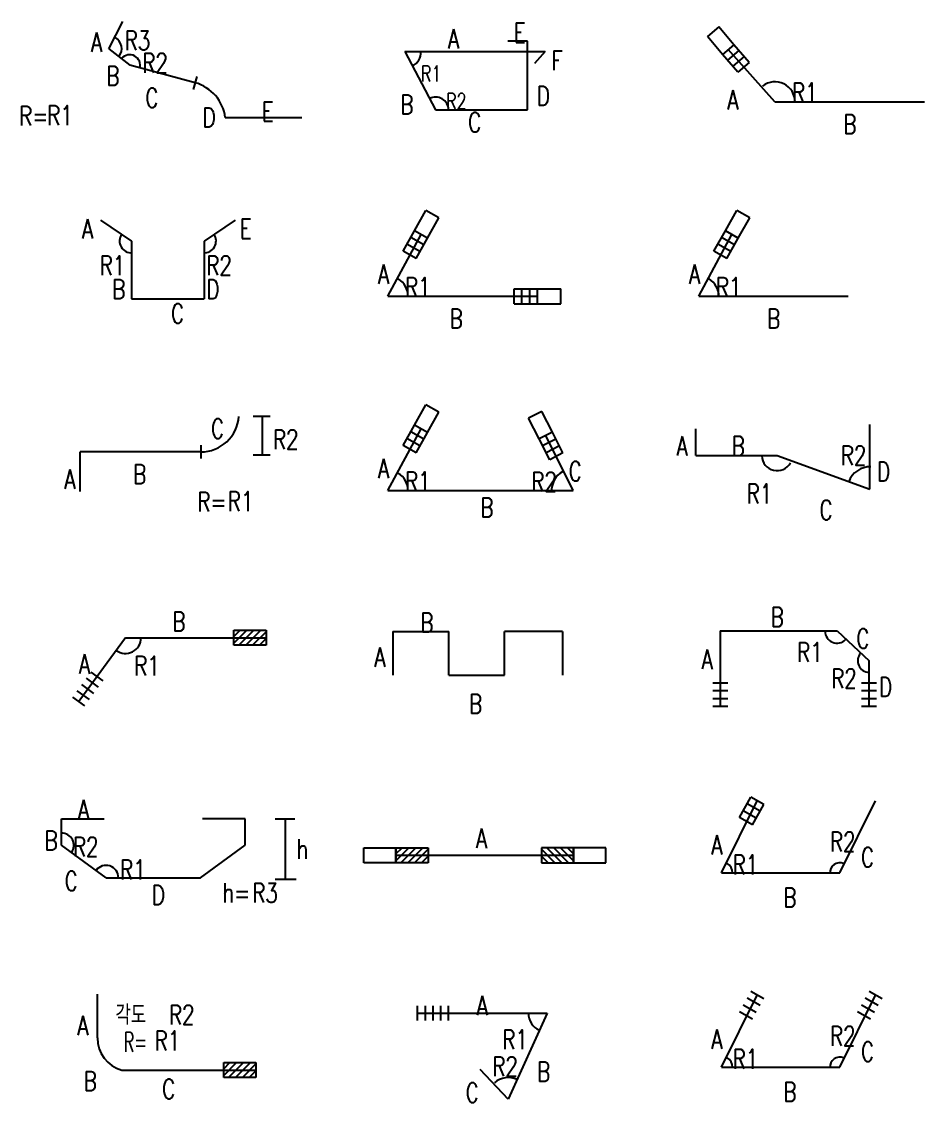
# Model space of a CAD drawing. Header units: millimetres. Extents: x -0.4 to 11.6, y -0.2 to 49.8.
# Drawn here: x 6.01 to 8.333, y -0.154 to 2.627 of the extents above; entities that cross this region are included whole.
import ezdxf
from ezdxf.enums import TextEntityAlignment as Align

# ---------------------------------------------------------------- set-up
doc = ezdxf.new("R2010")
doc.units = ezdxf.units.MM
doc.layers.add('SHOP', color=2, linetype='Continuous')
doc.layers.add('TEXTSHOP', color=3, linetype='Continuous')
doc.styles.add('ROMANS', font='romans.shx', dxfattribs={"width": 0.75, "bigfont": 'whgtxt.shx'})

# ---------------------------------------------------------------- blocks, each defined once
blk = doc.blocks.new('SSBAR_SHP_801')
at = {"color": 40}
for p, q in [((0.1298, -0.0672), (0.1456, -0.0514)), ((0.1298, -0.0849), (0.1632, -0.0514)), ((0.1298, -0.0514), (0.2128, -0.0514)), ((0.1298, -0.0898), (0.1298, -0.0514)), ((0.1426, -0.0898), (0.1809, -0.0514)), ((0.1603, -0.0898), (0.1986, -0.0514)), ((0.1779, -0.0898), (0.2128, -0.0549)), ((0.2128, -0.0514), (0.2128, -0.0898)), ((0.1956, -0.0898), (0.2128, -0.0726)), ((0.2128, -0.0898), (0.1298, -0.0898))]:
    blk.add_line(p, q, dxfattribs=at)
at = {"color": 2}
blk.add_arc((-0.1094, 0.0119), 0.0858, 180, 254.2351, dxfattribs=at)
at = {"layer": 'SHOP', "color": 2}
for p, q in [((-0.1952, 0.0119), (-0.1952, 0.1245)), ((-0.1327, -0.0706), (0.2128, -0.0706))]:
    blk.add_line(p, q, dxfattribs=at)
at = {"layer": 'TEXTSHOP', "color": 4, "style": 'ROMANS', "width": 0.75}
blk.add_text('각도', height=0.05, dxfattribs=at).set_placement((-0.1489, 0.0463))
at = {"layer": 'TEXTSHOP', "color": 4, "style": 'ROMANS', "width": 0.6}
blk.add_text('R=', height=0.05, dxfattribs=at).set_placement((-0.097, -0.0236), align=Align.CENTER)
at = {"layer": 'TEXTSHOP', "color": 4, "style": 'ROMANS', "width": 0.75}
for tag, p in [('R2', (-0.0112, 0.0463)), ('R1', (-0.0482, -0.0201))]:
    blk.add_attdef(tag, p, '', height=0.05, dxfattribs=at)
for tag, p in [('A', (-0.2179, 0.019)), ('B', (-0.1972, -0.1241))]:
    blk.add_attdef(tag, text='', height=0.05, dxfattribs=at).set_placement(p, align=Align.RIGHT)
at = {"layer": 'TEXTSHOP', "color": 30, "true_color": 0xf8991e, "style": 'ROMANS', "width": 0.75}
for tag, p in [('T1', (0.1298, -0.0438)), ('O1', (0.2128, -0.0438))]:
    blk.add_attdef(tag, text='', height=0.05, dxfattribs=at).set_placement(p, align=Align.CENTER)
at = {"layer": 'TEXTSHOP', "color": 4, "style": 'ROMANS', "width": 0.75}
blk.add_attdef('C', text='', height=0.05, dxfattribs=at).set_placement((-0.0358, -0.1445), align=Align.CENTER)
at = {"layer": 'TEXTSHOP', "color": 30, "true_color": 0xf8991e, "style": 'ROMANS', "width": 0.75}
blk.add_attdef('COUPLER1', text='', height=0.05, dxfattribs=at).set_placement((0.1713, -0.0974), align=Align.TOP_CENTER)
blk = doc.blocks.new('SSBAR_SHP_802')
at = {"color": 2}
for p, q in [((-0.2875, 0.0076), (-0.2875, 0.0752)), ((-0.2875, 0.0752), (-0.1779, 0.0752)), ((0.1847, 0.0752), (0.0752, 0.0752)), ((0.1847, 0.0076), (0.1847, 0.0752))]:
    blk.add_line(p, q, dxfattribs=at)
at = {"color": 0}
for p, q in [((0.2621, 0.0757), (0.3132, 0.0757)), ((0.2891, -0.0783), (0.2891, 0.076)), ((0.2621, -0.0793), (0.3161, -0.0793))]:
    blk.add_line(p, q, dxfattribs=at)
for centre, radius, start, end in [((-0.2875, 0.0076), 0.0314, 324.1403, 90.6665), ((-0.1729, -0.076), 0.0319, 0, 144.1443)]:
    blk.add_arc(centre, radius, start, end)
at = {"layer": 'SHOP', "color": 2}
for p, q in [((-0.1729, -0.076), (-0.2875, 0.0076)), ((0.0701, -0.076), (0.1847, 0.0076)), ((-0.1729, -0.076), (0.0701, -0.076))]:
    blk.add_line(p, q, dxfattribs=at)
at = {"layer": 'TEXTSHOP', "color": 4, "style": 'ROMANS', "width": 0.75}
for s, p in [('h', (0.3172, -0.0271)), ('h=', (0.1262, -0.1399))]:
    blk.add_text(s, height=0.05, dxfattribs=at).set_placement(p)
for tag, p in [('A', (-0.2311, 0.0749)), ('D', (-0.0384, -0.1453))]:
    blk.add_attdef(tag, text='', height=0.05, dxfattribs=at).set_placement(p, align=Align.CENTER)
for tag, p in [('B', (-0.2977, -0.0051)), ('C', (-0.2458, -0.1092))]:
    blk.add_attdef(tag, text='', height=0.05, dxfattribs=at).set_placement(p, align=Align.RIGHT)
for tag, p in [('R2', (-0.2584, -0.0213)), ('R1', (-0.137, -0.0803)), ('R3', (0.2033, -0.1399))]:
    blk.add_attdef(tag, p, '', height=0.05, dxfattribs=at)
blk = doc.blocks.new('SSBAR_SHP_803')
at = {"color": 40}
for p, q in [((0.1562, 0.0448), (0.1719, 0.0606)), ((0.1562, 0.0272), (0.1896, 0.0606)), ((0.1562, 0.0606), (0.2391, 0.0606)), ((0.1562, 0.0223), (0.1562, 0.0606)), ((0.169, 0.0223), (0.2073, 0.0606)), ((0.1866, 0.0223), (0.225, 0.0606)), ((0.2043, 0.0223), (0.2391, 0.0571)), ((0.2391, 0.0606), (0.2391, 0.0223)), ((0.222, 0.0223), (0.2391, 0.0394)), ((0.2391, 0.0223), (0.1562, 0.0223)), ((-0.1806, -0.0694), (-0.2115, -0.0468)), ((-0.2042, -0.1017), (-0.2351, -0.079)), ((-0.1924, -0.0856), (-0.2233, -0.0629)), ((-0.216, -0.1178), (-0.247, -0.0952)), ((-0.2279, -0.134), (-0.2588, -0.1113))]:
    blk.add_line(p, q, dxfattribs=at)
at = {"color": 0}
blk.add_arc((-0.1231, 0.0414), 0.0402, 233.808, 0, dxfattribs=at)
at = {"layer": 'SHOP', "color": 2}
for q in [(-0.2433, -0.1226), (0.2391, 0.0414)]:
    blk.add_line((-0.1231, 0.0414), q, dxfattribs=at)
at = {"layer": 'TEXTSHOP', "color": 4, "style": 'ROMANS', "width": 0.75}
blk.add_attdef('B', text='', height=0.05, dxfattribs=at).set_placement((0.0143, 0.0583), align=Align.CENTER)
blk.add_attdef('A', text='', height=0.05, dxfattribs=at).set_placement((-0.2143, -0.051), align=Align.RIGHT)
blk.add_attdef('R1', (-0.1007, -0.0555), '', height=0.05, dxfattribs=at)
blk = doc.blocks.new('SSBAR_SHP_804')
at = {"color": 40}
for p, q in [((0.206, 0.1114), (0.2494, 0.1114)), ((0.2292, 0.1114), (0.2292, 0.0119)), ((0.0707, 0.0367), (0.0707, 0.0025)), ((0.0707, 0.0196), (-0.2398, 0.0196)), ((-0.2398, -0.0819), (-0.2398, 0.0196)), ((0.206, 0.0119), (0.2494, 0.0119))]:
    blk.add_line(p, q, dxfattribs=at)
blk.add_arc((0.0707, 0.1179), 0.0983, 270, 355.8735, dxfattribs=at)
at = {"layer": 'TEXTSHOP', "color": 4, "style": 'ROMANS', "width": 0.75}
blk.add_text('R=', height=0.05, dxfattribs=at).set_placement((0.0619, -0.1336))
for tag, p in [('C', (0.1308, 0.0543)), ('A', (-0.2521, -0.0755))]:
    blk.add_attdef(tag, text='', height=0.05, dxfattribs=at).set_placement(p, align=Align.RIGHT)
for tag, p in [('R2', (0.2566, 0.0265)), ('R1', (0.1401, -0.1326))]:
    blk.add_attdef(tag, p, '', height=0.05, dxfattribs=at)
blk.add_attdef('B', text='', height=0.05, dxfattribs=at).set_placement((-0.0865, -0.0626), align=Align.CENTER)
blk = doc.blocks.new('SSBAR_SHP_805')
at = {"color": 7}
for centre, start, end in [((-0.1076, 0.0621), 145.6424, 273.8299), ((0.0795, 0.0621), 266.1701, 34.3576)]:
    blk.add_arc(centre, 0.0306, start, end, dxfattribs=at)
at = {"layer": 'SHOP', "color": 2}
for p, q in [((-0.1871, 0.1156), (-0.1076, 0.0621)), ((0.159, 0.1156), (0.0795, 0.0621)), ((-0.1076, 0.0621), (-0.1076, -0.0864)), ((0.0795, 0.0621), (0.0795, -0.0864)), ((-0.1076, -0.0864), (0.0795, -0.0864))]:
    blk.add_line(p, q, dxfattribs=at)
at = {"layer": 'TEXTSHOP', "color": 4, "style": 'ROMANS', "width": 0.75}
for tag, p in [('A', (-0.2064, 0.0684)), ('R1', (-0.1235, -0.0256)), ('B', (-0.1235, -0.0867))]:
    blk.add_attdef(tag, text='', height=0.05, dxfattribs=at).set_placement(p, align=Align.RIGHT)
for tag, p in [('E', (0.1713, 0.069)), ('R2', (0.0851, -0.0258)), ('D', (0.0851, -0.0869))]:
    blk.add_attdef(tag, p, '', height=0.05, dxfattribs=at)
blk.add_attdef('C', text='', height=0.05, dxfattribs=at).set_placement((0.0109, -0.1493), align=Align.CENTER)
blk = doc.blocks.new('SSBAR_SHP_806')
at = {"color": 40}
for p, q in [((-0.1658, 0.057), (-0.1296, 0.1266)), ((-0.1658, 0.057), (-0.112, 0.0142)), ((0.0562, -0.0306), (-0.112, 0.0142)), ((0.0608, -0.0145), (0.0513, -0.0481))]:
    blk.add_line(p, q, dxfattribs=at)
at = {"color": 2}
blk.add_line((0.1339, -0.1205), (0.3312, -0.1205), dxfattribs=at)
at = {"color": 40}
for centre, radius, start, end in [((-0.1658, 0.057), 0.0331, 324.0216, 59.2517), ((-0.112, 0.0142), 0.0271, 343.5407, 140.1134)]:
    blk.add_arc(centre, radius, start, end, dxfattribs=at)
at = {"color": 2}
blk.add_arc((0.0271, -0.1342), 0.1077, 7.3238, 74.3214, dxfattribs=at)
at = {"layer": 'TEXTSHOP', "color": 4, "style": 'ROMANS', "width": 0.75}
blk.add_text('R=', height=0.05, dxfattribs=at).set_placement((-0.3212, -0.1409), align=Align.RIGHT)
for tag, p in [('A', (-0.1833, 0.049)), ('B', (-0.1385, -0.0378)), ('C', (-0.038, -0.0944)), ('D', (0.1089, -0.1448))]:
    blk.add_attdef(tag, text='', height=0.05, dxfattribs=at).set_placement(p, align=Align.RIGHT)
for tag, p in [('R3', (-0.1251, 0.0532)), ('R2', (-0.0797, -0.0048)), ('R1', (-0.3247, -0.1395))]:
    blk.add_attdef(tag, p, '', height=0.05, dxfattribs=at)
blk.add_attdef('E', text='', height=0.05, dxfattribs=at).set_placement((0.243, -0.1295), align=Align.CENTER)
blk = doc.blocks.new('SSBAR_SHP_901')
at = {"color": 40}
for p, q in [((-0.172, 0.0948), (-0.172, 0.0565)), ((-0.152, 0.0948), (-0.152, 0.0565)), ((-0.132, 0.0948), (-0.132, 0.0565)), ((-0.112, 0.0948), (-0.112, 0.0565)), ((-0.092, 0.0948), (-0.092, 0.0565)), ((-0.172, 0.0757), (0.1626, 0.0757)), ((0.1626, 0.0757), (0.0624, -0.1456)), ((0.0624, -0.1456), (-0.0104, -0.069))]:
    blk.add_line(p, q, dxfattribs=at)
blk.add_arc((0.1626, 0.0757), 0.0485, 180.4107, 245.2655, dxfattribs=at)
at = {"color": 7}
blk.add_arc((0.0624, -0.1456), 0.0554, 65.7827, 130.2766, dxfattribs=at)
at = {"layer": 'TEXTSHOP', "color": 4, "style": 'ROMANS', "width": 0.75}
blk.add_attdef('A', text='', height=0.05, dxfattribs=at).set_placement((-0.0045, 0.0704), align=Align.CENTER)
at = {"layer": 'TEXTSHOP', "color": 30, "true_color": 0xf8991e, "style": 'ROMANS', "width": 0.75}
blk.add_attdef('COUPLER1', text='', height=0.05, dxfattribs=at).set_placement((-0.132, 0.0365), align=Align.TOP_CENTER)
at = {"layer": 'TEXTSHOP', "color": 4, "style": 'ROMANS', "width": 0.75}
for tag, p in [('R1', (0.1129, -0.0174)), ('R2', (0.0871, -0.0863)), ('C', (-0.0138, -0.1539))]:
    blk.add_attdef(tag, text='', height=0.05, dxfattribs=at).set_placement(p, align=Align.RIGHT)
blk.add_attdef('B', (0.1364, -0.0998), '', height=0.05, dxfattribs=at)
blk = doc.blocks.new('SSBAR_SHP_902')
at = {"color": 40}
for p, q in [((-0.3098, 0.0011), (-0.2268, 0.0011)), ((-0.3098, -0.0372), (-0.3098, 0.0011)), ((-0.2268, -0.0147), (-0.2111, 0.0011)), ((-0.2268, -0.0324), (-0.1934, 0.0011)), ((-0.2268, 0.0011), (-0.1439, 0.0011)), ((-0.2268, -0.0372), (-0.2268, 0.0011)), ((-0.2268, 0.0011), (-0.2268, -0.0372)), ((-0.214, -0.0372), (-0.1757, 0.0011)), ((-0.1963, -0.0372), (-0.158, 0.0011)), ((-0.1439, 0.0011), (-0.1439, -0.0372)), ((0.2305, 0.0011), (0.1475, 0.0011)), ((0.1475, 0.0011), (0.1475, -0.0372)), ((0.2, -0.0372), (0.1617, 0.0011)), ((0.2177, -0.0372), (0.1794, 0.0011)), ((0.2305, -0.0324), (0.197, 0.0011)), ((0.2305, -0.0147), (0.2147, 0.0011)), ((0.2305, -0.0372), (0.2305, 0.0011)), ((0.2305, 0.0011), (0.2305, -0.0372)), ((0.3134, 0.0011), (0.2305, 0.0011)), ((0.3134, -0.0372), (0.3134, 0.0011)), ((-0.1787, -0.0372), (-0.1439, -0.0024)), ((-0.161, -0.0372), (-0.1439, -0.0201)), ((0.1823, -0.0372), (0.1475, -0.0024)), ((0.1646, -0.0372), (0.1475, -0.0201)), ((-0.2268, -0.0372), (-0.3098, -0.0372)), ((-0.1439, -0.0372), (-0.2268, -0.0372)), ((0.1475, -0.0372), (0.2305, -0.0372)), ((0.2305, -0.0372), (0.3134, -0.0372))]:
    blk.add_line(p, q, dxfattribs=at)
at = {"layer": 'SHOP', "color": 2}
blk.add_line((-0.2268, -0.0181), (0.2305, -0.0181), dxfattribs=at)
at = {"layer": 'TEXTSHOP', "color": 30, "true_color": 0xf8991e, "style": 'ROMANS', "width": 0.75}
for tag, p in [('O1', (-0.2268, 0.0087)), ('T1', (-0.1439, 0.0087)), ('T2', (0.1475, 0.0087)), ('O2', (0.2305, 0.0087))]:
    blk.add_attdef(tag, text='', height=0.05, dxfattribs=at).set_placement(p, align=Align.CENTER)
at = {"layer": 'TEXTSHOP', "color": 4, "style": 'ROMANS', "width": 0.75}
blk.add_attdef('A', text='', height=0.05, dxfattribs=at).set_placement((-0.0068, 0.0005), align=Align.CENTER)
at = {"layer": 'TEXTSHOP', "color": 30, "true_color": 0xf8991e, "style": 'ROMANS', "width": 0.75}
for tag, p in [('COUPLER1', (-0.1853, -0.0448)), ('COUPLER2', (0.189, -0.0448))]:
    blk.add_attdef(tag, text='', height=0.05, dxfattribs=at).set_placement(p, align=Align.TOP_CENTER)
blk = doc.blocks.new('SSBAR_SHP_903')
at = {"color": 2}
for p, q in [((-0.2347, 0.0574), (-0.2347, -0.0551)), ((-0.0906, -0.0551), (-0.0906, 0.0574)), ((0.0523, -0.0551), (0.0523, 0.0574)), ((0.2018, 0.0574), (0.2018, -0.0551))]:
    blk.add_line(p, q, dxfattribs=at)
at = {"layer": 'SHOP', "color": 2}
for p, q in [((-0.2347, 0.0574), (-0.0906, 0.0574)), ((0.2018, 0.0574), (0.0523, 0.0574)), ((-0.0906, -0.0551), (0.0523, -0.0551))]:
    blk.add_line(p, q, dxfattribs=at)
at = {"layer": 'TEXTSHOP', "color": 4, "style": 'ROMANS', "width": 0.75}
for p in [(-0.1474, 0.0555), (-0.0219, -0.1536)]:
    blk.add_attdef('B', text='', height=0.05, dxfattribs=at).set_placement(p, align=Align.CENTER)
blk.add_attdef('A', text='', height=0.05, dxfattribs=at).set_placement((-0.2538, -0.0333), align=Align.RIGHT)
blk = doc.blocks.new('SSBAR_SHP_904')
at = {"color": 0}
for p, q in [((-0.179, 0.0885), (-0.1497, 0.1409)), ((-0.1456, 0.0698), (-0.1162, 0.1221)), ((0.1757, 0.0704), (0.1483, 0.1238)), ((-0.2084, 0.0362), (-0.179, 0.0885)), ((0.1416, 0.0529), (0.1142, 0.1063)), ((-0.175, 0.0175), (-0.1456, 0.0698)), ((0.2031, 0.017), (0.1757, 0.0704)), ((0.169, -0.0005), (0.1416, 0.0529)), ((0.1416, 0.0529), (0.1416, 0.0529))]:
    blk.add_line(p, q, dxfattribs=at)
at = {"color": 7}
for p, q in [((-0.1162, 0.1221), (-0.1497, 0.1409)), ((0.1483, 0.1238), (0.1142, 0.1063)), ((-0.1456, 0.0698), (-0.179, 0.0885)), ((-0.1456, 0.0698), (-0.179, 0.0885)), ((-0.1554, 0.0523), (-0.1888, 0.0711)), ((0.1757, 0.0704), (0.1416, 0.0529)), ((0.1757, 0.0704), (0.1416, 0.0529)), ((-0.175, 0.0175), (-0.2084, 0.0362)), ((-0.1652, 0.0349), (-0.1986, 0.0537)), ((0.1849, 0.0526), (0.1508, 0.0351)), ((0.194, 0.0348), (0.1599, 0.0173)), ((0.2031, 0.017), (0.169, -0.0005))]:
    blk.add_line(p, q, dxfattribs=at)
at = {"color": 2}
for p, q in [((-0.2474, -0.0801), (-0.1623, 0.0792)), ((0.2291, -0.0801), (0.1587, 0.0617)), ((-0.2474, -0.0801), (0.2291, -0.0801))]:
    blk.add_line(p, q, dxfattribs=at)
at = {"color": 0}
for centre, radius, start, end in [((-0.2474, -0.0801), 0.0519, 359.8153, 59.153), ((0.2291, -0.0801), 0.0554, 118.1153, 183.2168)]:
    blk.add_arc(centre, radius, start, end, dxfattribs=at)
at = {"layer": 'TEXTSHOP', "color": 30, "true_color": 0xf8991e, "style": 'ROMANS', "width": 0.75}
for tag, p in [('O1', (-0.1171, 0.122)), ('O2', (0.0368, 0.1221)), ('COUPLER2', (0.1759, 0.0994)), ('T1', (-0.1171, 0.0403)), ('T2', (0.0368, 0.0404))]:
    blk.add_attdef(tag, text='', height=0.05, dxfattribs=at).set_placement(p, align=Align.MIDDLE_LEFT)
blk.add_attdef('COUPLER1', text='', height=0.05, dxfattribs=at).set_placement((-0.1861, 0.0994), align=Align.MIDDLE_RIGHT)
at = {"layer": 'TEXTSHOP', "color": 4, "style": 'ROMANS', "width": 0.75}
for tag, p in [('A', (-0.2443, -0.0479)), ('R2', (0.1874, -0.0822))]:
    blk.add_attdef(tag, text='', height=0.05, dxfattribs=at).set_placement(p, align=Align.RIGHT)
for tag, p in [('C', (0.2178, -0.0552)), ('R1', (-0.2036, -0.0813))]:
    blk.add_attdef(tag, p, '', height=0.05, dxfattribs=at)
blk.add_attdef('B', text='', height=0.05, dxfattribs=at).set_placement((0.0071, -0.1484), align=Align.CENTER)
blk = doc.blocks.new('SSBAR_SHP_905')
at = {"color": 0}
for p, q in [((-0.179, 0.0885), (-0.1497, 0.1409)), ((-0.1456, 0.0698), (-0.1162, 0.1221)), ((-0.2084, 0.0362), (-0.179, 0.0885)), ((-0.175, 0.0175), (-0.1456, 0.0698)), ((0.0774, -0.061), (0.1374, -0.0609)), ((0.1374, -0.0609), (0.1974, -0.0609)), ((0.0774, -0.0993), (0.1374, -0.0993)), ((0.1374, -0.0993), (0.1974, -0.0992))]:
    blk.add_line(p, q, dxfattribs=at)
at = {"color": 7}
for p, q in [((-0.1162, 0.1221), (-0.1497, 0.1409)), ((-0.1456, 0.0698), (-0.179, 0.0885)), ((-0.1456, 0.0698), (-0.179, 0.0885)), ((-0.1554, 0.0523), (-0.1888, 0.0711)), ((-0.175, 0.0175), (-0.2084, 0.0362)), ((-0.1652, 0.0349), (-0.1986, 0.0537)), ((0.0774, -0.0993), (0.0774, -0.061)), ((0.0974, -0.0993), (0.0974, -0.061)), ((0.1174, -0.0993), (0.1174, -0.0609)), ((0.1374, -0.0993), (0.1374, -0.0609)), ((0.1374, -0.0993), (0.1374, -0.0609)), ((0.1974, -0.0992), (0.1974, -0.0609))]:
    blk.add_line(p, q, dxfattribs=at)
at = {"color": 2}
for q in [(-0.1623, 0.0792), (0.1374, -0.0801)]:
    blk.add_line((-0.2474, -0.0801), q, dxfattribs=at)
at = {"color": 0}
blk.add_arc((-0.2474, -0.0801), 0.0519, 359.8153, 59.153, dxfattribs=at)
at = {"layer": 'TEXTSHOP', "color": 30, "true_color": 0xf8991e, "style": 'ROMANS', "width": 0.75}
for tag, p in [('O1', (-0.1163, 0.116)), ('T1', (-0.1163, 0.0343))]:
    blk.add_attdef(tag, text='', height=0.05, dxfattribs=at).set_placement(p, align=Align.MIDDLE_LEFT)
blk.add_attdef('COUPLER1', text='', height=0.05, dxfattribs=at).set_placement((-0.1881, 0.0994), align=Align.MIDDLE_RIGHT)
at = {"layer": 'TEXTSHOP', "color": 4, "style": 'ROMANS', "width": 0.75}
blk.add_attdef('A', text='', height=0.05, dxfattribs=at).set_placement((-0.2443, -0.0479), align=Align.RIGHT)
at = {"layer": 'TEXTSHOP', "color": 30, "true_color": 0xf8991e, "style": 'ROMANS', "width": 0.75}
for tag, p in [('T2', (0.0959, -0.0533)), ('O2', (0.1788, -0.0533))]:
    blk.add_attdef(tag, text='', height=0.05, dxfattribs=at).set_placement(p, align=Align.CENTER)
at = {"layer": 'TEXTSHOP', "color": 4, "style": 'ROMANS', "width": 0.75}
blk.add_attdef('R1', (-0.2036, -0.0813), '', height=0.05, dxfattribs=at)
at = {"layer": 'TEXTSHOP', "color": 30, "true_color": 0xf8991e, "style": 'ROMANS', "width": 0.75}
blk.add_attdef('COUPLER2', text='', height=0.05, dxfattribs=at).set_placement((0.1922, -0.1069), align=Align.TOP_CENTER)
at = {"layer": 'TEXTSHOP', "color": 4, "style": 'ROMANS', "width": 0.75}
blk.add_attdef('B', text='', height=0.05, dxfattribs=at).set_placement((-0.072, -0.1623), align=Align.CENTER)
blk = doc.blocks.new('SSBAR_SHP_906')
at = {"color": 2}
for p, q in [((0.1114, 0.0766), (0.061, 0.0766)), ((0.1114, -0.1006), (0.1114, 0.0766)), ((0.1575, 0.0495), (0.13, 0.0186)), ((-0.1248, -0.1006), (0.1114, -0.1006))]:
    blk.add_line(p, q, dxfattribs=at)
at = {"color": 0}
for centre, radius, start, end in [((-0.2043, 0.0495), 0.0422, 297.9743, 359.9802), ((-0.1248, -0.1006), 0.0331, 359.7651, 119.0643)]:
    blk.add_arc(centre, radius, start, end, dxfattribs=at)
at = {"layer": 'SHOP', "color": 2}
for q in [(0.1575, 0.0495), (-0.1248, -0.1006)]:
    blk.add_line((-0.2043, 0.0495), q, dxfattribs=at)
at = {"layer": 'TEXTSHOP', "color": 4, "style": 'ROMANS', "width": 0.75}
for tag, p, height in [('E', (0.0765, 0.0733), 0.05), ('F', (0.1733, 0.0015), 0.05), ('R1', (-0.1626, -0.0271), 0.04), ('D', (0.1356, -0.0895), 0.05), ('R2', (-0.0978, -0.0979), 0.04)]:
    blk.add_attdef(tag, p, '', height=height, dxfattribs=at)
for tag, p in [('A', (-0.0786, 0.0576)), ('C', (-0.0242, -0.1572))]:
    blk.add_attdef(tag, text='', height=0.05, dxfattribs=at).set_placement(p, align=Align.CENTER)
blk.add_attdef('B', text='', height=0.05, dxfattribs=at).set_placement((-0.1821, -0.1117), align=Align.RIGHT)
blk = doc.blocks.new('SSBAR_SHP_1001')
at = {"color": 2}
for p, q in [((-0.1886, -0.0632), (-0.0967, 0.1218)), ((0.1157, -0.0632), (0.2076, 0.1218)), ((-0.1886, -0.0632), (0.1157, -0.0632))]:
    blk.add_line(p, q, dxfattribs=at)
at = {"color": 40}
for p, q in [((-0.0898, 0.095), (-0.1232, 0.1138)), ((-0.08, 0.1125), (-0.1134, 0.1312)), ((0.2145, 0.095), (0.1811, 0.1138)), ((0.2243, 0.1125), (0.1909, 0.1312)), ((-0.0995, 0.0776), (-0.133, 0.0963)), ((0.2047, 0.0776), (0.1713, 0.0963)), ((-0.1093, 0.0601), (-0.1428, 0.0789)), ((0.1949, 0.0601), (0.1615, 0.0789))]:
    blk.add_line(p, q, dxfattribs=at)
at = {"color": 0}
for centre, radius, start, end in [((-0.1886, -0.0632), 0.0278, 359.8153, 59.153), ((0.1157, -0.0632), 0.0258, 67.5929, 183.2168)]:
    blk.add_arc(centre, radius, start, end, dxfattribs=at)
at = {"layer": 'TEXTSHOP', "color": 30, "true_color": 0xf8991e, "style": 'ROMANS', "width": 0.75}
for tag, p in [('COUPLER1', (-0.0966, 0.138)), ('COUPLER2', (0.2076, 0.138))]:
    blk.add_attdef(tag, text='', height=0.05, dxfattribs=at).set_placement(p, align=Align.BOTTOM_CENTER)
at = {"layer": 'TEXTSHOP', "color": 4, "style": 'ROMANS', "width": 0.75}
for tag, p in [('A', (-0.1865, -0.0164)), ('R2', (0.1559, -0.0082))]:
    blk.add_attdef(tag, text='', height=0.05, dxfattribs=at).set_placement(p, align=Align.RIGHT)
for tag, p in [('C', (0.1699, -0.0483)), ('R1', (-0.1603, -0.0674))]:
    blk.add_attdef(tag, p, '', height=0.05, dxfattribs=at)
blk.add_attdef('B', text='', height=0.05, dxfattribs=at).set_placement((-0.0131, -0.1517), align=Align.CENTER)
blk = doc.blocks.new('SSBAR_SHP_1002')
at = {"color": 2}
for p, q in [((-0.1886, -0.0632), (-0.0967, 0.1218)), ((0.1157, -0.0632), (0.2076, 0.1218)), ((-0.1886, -0.0632), (0.1157, -0.0632))]:
    blk.add_line(p, q, dxfattribs=at)
at = {"color": 0}
for p, q in [((-0.1428, 0.0789), (-0.1134, 0.1312)), ((-0.1093, 0.0601), (-0.08, 0.1125))]:
    blk.add_line(p, q, dxfattribs=at)
at = {"color": 7}
for p, q in [((-0.0898, 0.095), (-0.1232, 0.1138)), ((-0.08, 0.1125), (-0.1134, 0.1312)), ((-0.0995, 0.0776), (-0.133, 0.0963)), ((-0.1093, 0.0601), (-0.1428, 0.0789))]:
    blk.add_line(p, q, dxfattribs=at)
at = {"color": 0}
for centre, radius, start, end in [((-0.1886, -0.0632), 0.0278, 359.8153, 59.153), ((0.1157, -0.0632), 0.0258, 67.5929, 183.2168)]:
    blk.add_arc(centre, radius, start, end, dxfattribs=at)
at = {"layer": 'TEXTSHOP', "color": 30, "true_color": 0xf8991e, "style": 'ROMANS', "width": 0.75}
for tag, p in [('O1', (-0.073, 0.1523)), ('T1', (-0.073, 0.0705))]:
    blk.add_attdef(tag, text='', height=0.05, dxfattribs=at).set_placement(p, align=Align.MIDDLE_LEFT)
blk.add_attdef('COUPLER1', text='', height=0.05, dxfattribs=at).set_placement((-0.142, 0.1125), align=Align.MIDDLE_RIGHT)
at = {"layer": 'TEXTSHOP', "color": 4, "style": 'ROMANS', "width": 0.75}
for tag, p in [('A', (-0.1865, -0.0164)), ('R2', (0.1559, -0.0082))]:
    blk.add_attdef(tag, text='', height=0.05, dxfattribs=at).set_placement(p, align=Align.RIGHT)
for tag, p in [('C', (0.1699, -0.0483)), ('R1', (-0.1603, -0.0674))]:
    blk.add_attdef(tag, p, '', height=0.05, dxfattribs=at)
blk.add_attdef('B', text='', height=0.05, dxfattribs=at).set_placement((-0.0131, -0.1517), align=Align.CENTER)
blk = doc.blocks.new('SSBAR_SHP_1003')
at = {"color": 40}
for p, q in [((-0.2112, -0.0745), (-0.1729, -0.0745)), ((0.1718, -0.0745), (0.2101, -0.0745)), ((-0.2112, -0.0945), (-0.1729, -0.0945)), ((0.1718, -0.0945), (0.2101, -0.0945)), ((-0.2112, -0.1145), (-0.1729, -0.1145)), ((-0.2112, -0.1345), (-0.1729, -0.1345)), ((0.1718, -0.1145), (0.2101, -0.1145)), ((0.1718, -0.1345), (0.2101, -0.1345))]:
    blk.add_line(p, q, dxfattribs=at)
for centre, radius, start, end in [((0.1088, 0.059), 0.0312, 181.2484, 313.9531), ((0.1908, -0.018), 0.0291, 137.9535, 270.032)]:
    blk.add_arc(centre, radius, start, end, dxfattribs=at)
at = {"layer": 'SHOP', "color": 2}
for p, q in [((-0.1921, 0.059), (0.1088, 0.059)), ((-0.1921, 0.059), (-0.1921, -0.1345)), ((0.1088, 0.059), (0.1908, -0.018)), ((0.1909, -0.1345), (0.1908, -0.018))]:
    blk.add_line(p, q, dxfattribs=at)
at = {"layer": 'TEXTSHOP', "color": 4, "style": 'ROMANS', "width": 0.75}
blk.add_attdef('B', text='', height=0.05, dxfattribs=at).set_placement((-0.0456, 0.0699), align=Align.CENTER)
for tag, p in [('C', (0.1581, 0.0143)), ('D', (0.2165, -0.1101))]:
    blk.add_attdef(tag, p, '', height=0.05, dxfattribs=at)
for tag, p in [('R1', (0.0715, -0.0208)), ('A', (-0.2111, -0.0391)), ('R2', (0.1593, -0.0883))]:
    blk.add_attdef(tag, text='', height=0.05, dxfattribs=at).set_placement(p, align=Align.RIGHT)
at = {"layer": 'TEXTSHOP', "color": 30, "true_color": 0xf8991e, "style": 'ROMANS', "width": 0.75}
for tag, p in [('COUPLER1', (-0.192, -0.156)), ('COUPLER2', (0.1909, -0.1561))]:
    blk.add_attdef(tag, text='', height=0.05, dxfattribs=at).set_placement(p, align=Align.TOP_CENTER)
blk = doc.blocks.new('SSBAR_SHP_1004')
at = {"color": 2}
for p, q in [((0.1931, -0.0765), (0.1931, 0.0904)), ((-0.2548, 0.0106), (-0.2548, 0.0792)), ((-0.046, 0.0106), (0.1931, -0.0765))]:
    blk.add_line(p, q, dxfattribs=at)
at = {"color": 0}
for centre, radius, start, end in [((-0.046, 0.0106), 0.0393, 182.1164, 331.2454), ((0.1931, -0.0765), 0.0577, 87.644, 160.6031)]:
    blk.add_arc(centre, radius, start, end, dxfattribs=at)
at = {"layer": 'SHOP', "color": 2}
blk.add_line((-0.2548, 0.0106), (-0.046, 0.0106), dxfattribs=at)
at = {"layer": 'TEXTSHOP', "color": 4, "style": 'ROMANS', "width": 0.75}
for tag, p in [('A', (-0.2761, 0.0102)), ('R2', (0.184, -0.0146)), ('R1', (-0.0583, -0.1128))]:
    blk.add_attdef(tag, text='', height=0.05, dxfattribs=at).set_placement(p, align=Align.RIGHT)
for tag, p in [('B', (-0.1459, 0.0098)), ('C', (0.0802, -0.155))]:
    blk.add_attdef(tag, text='', height=0.05, dxfattribs=at).set_placement(p, align=Align.CENTER)
blk.add_attdef('D', (0.2114, -0.0561), '', height=0.05, dxfattribs=at)
blk = doc.blocks.new('SSBAR_SHP_1005')
at = {"color": 0}
for p, q in [((-0.179, 0.0885), (-0.1497, 0.1409)), ((-0.1456, 0.0698), (-0.1162, 0.1221)), ((-0.2084, 0.0362), (-0.179, 0.0885)), ((-0.175, 0.0175), (-0.1456, 0.0698))]:
    blk.add_line(p, q, dxfattribs=at)
at = {"color": 7}
for p, q in [((-0.1162, 0.1221), (-0.1497, 0.1409)), ((-0.1456, 0.0698), (-0.179, 0.0885)), ((-0.1456, 0.0698), (-0.179, 0.0885)), ((-0.1554, 0.0523), (-0.1888, 0.0711)), ((-0.175, 0.0175), (-0.2084, 0.0362)), ((-0.1652, 0.0349), (-0.1986, 0.0537))]:
    blk.add_line(p, q, dxfattribs=at)
at = {"color": 2}
for q in [(-0.1623, 0.0792), (0.1374, -0.0801)]:
    blk.add_line((-0.2474, -0.0801), q, dxfattribs=at)
at = {"color": 0}
blk.add_arc((-0.2474, -0.0801), 0.0519, 359.8153, 59.153, dxfattribs=at)
at = {"layer": 'TEXTSHOP', "color": 30, "true_color": 0xf8991e, "style": 'ROMANS', "width": 0.75}
for tag, p in [('O1', (-0.1092, 0.1204)), ('T1', (-0.1092, 0.0387))]:
    blk.add_attdef(tag, text='', height=0.05, dxfattribs=at).set_placement(p, align=Align.MIDDLE_LEFT)
blk.add_attdef('COUPLER1', text='', height=0.05, dxfattribs=at).set_placement((-0.2033, 0.0806), align=Align.MIDDLE_RIGHT)
at = {"layer": 'TEXTSHOP', "color": 4, "style": 'ROMANS', "width": 0.75}
blk.add_attdef('A', text='', height=0.05, dxfattribs=at).set_placement((-0.2443, -0.0479), align=Align.RIGHT)
blk.add_attdef('R1', (-0.2036, -0.0813), '', height=0.05, dxfattribs=at)
blk.add_attdef('B', text='', height=0.05, dxfattribs=at).set_placement((-0.0547, -0.1623), align=Align.CENTER)
blk = doc.blocks.new('SSBAR_SHP_1006')
at = {"color": 7}
for p, q in [((-0.1958, 0.1129), (-0.225, 0.088)), ((-0.1569, 0.0672), (-0.186, 0.0424)), ((-0.1569, 0.0672), (-0.186, 0.0424)), ((-0.1439, 0.052), (-0.1731, 0.0272)), ((-0.1309, 0.0368), (-0.1601, 0.0119)), ((-0.118, 0.0216), (-0.1471, -0.0033))]:
    blk.add_line(p, q, dxfattribs=at)
at = {"color": 0}
for p, q in [((-0.1569, 0.0672), (-0.1958, 0.1129)), ((-0.186, 0.0424), (-0.225, 0.088)), ((-0.118, 0.0216), (-0.1569, 0.0672)), ((-0.1471, -0.0033), (-0.186, 0.0424))]:
    blk.add_line(p, q, dxfattribs=at)
at = {"color": 2}
for q in [(-0.1715, 0.0548), (0.3333, -0.0801)]:
    blk.add_line((-0.0515, -0.0801), q, dxfattribs=at)
at = {"color": 0}
blk.add_arc((-0.0515, -0.0801), 0.0519, 359.8153, 128.0912, dxfattribs=at)
at = {"layer": 'TEXTSHOP', "color": 30, "true_color": 0xf8991e, "style": 'ROMANS', "width": 0.75}
for tag, p in [('O1', (-0.109, 0.0864)), ('T1', (-0.109, 0.0046))]:
    blk.add_attdef(tag, text='', height=0.05, dxfattribs=at).set_placement(p, align=Align.MIDDLE_LEFT)
blk.add_attdef('COUPLER1', text='', height=0.05, dxfattribs=at).set_placement((-0.2423, 0.0466), align=Align.MIDDLE_RIGHT)
at = {"layer": 'TEXTSHOP', "color": 4, "style": 'ROMANS', "width": 0.75}
blk.add_attdef('A', text='', height=0.05, dxfattribs=at).set_placement((-0.1456, -0.0999), align=Align.RIGHT)
blk.add_attdef('R1', (-0.0077, -0.0813), '', height=0.05, dxfattribs=at)
blk.add_attdef('B', text='', height=0.05, dxfattribs=at).set_placement((0.1413, -0.1623), align=Align.CENTER)

msp = doc.modelspace()

# ---------------------------------------------------------------- block references
for name, p, values in [('SSBAR_SHP_806', (6.4, 2.5), {'E': 'E', 'R1': 'R1', 'B': 'B', 'C': 'C', 'D': 'D', 'R2': 'R2', 'R3': 'R3', 'A': 'A'}), ('SSBAR_SHP_906', (7.2, 2.5), {'B': 'B', 'A': 'A', 'C': 'C', 'R1': 'R1', 'R2': 'R2', 'D': 'D', 'F': 'F', 'E': 'E'}), ('SSBAR_SHP_1006', (8, 2.5), {'R1': 'R1', 'B': 'B', 'A': 'A'}), ('SSBAR_SHP_805', (6.4, 2), {'A': 'A', 'B': 'B', 'D': 'D', 'C': 'C', 'E': 'E', 'R1': 'R1', 'R2': 'R2'}), ('SSBAR_SHP_905', (7.2, 2), {'R1': 'R1', 'B': 'B', 'A': 'A'}), ('SSBAR_SHP_1005', (8, 2), {'R1': 'R1', 'B': 'B', 'A': 'A'}), ('SSBAR_SHP_904', (7.2, 1.5), {'R1': 'R1', 'C': 'C', 'B': 'B', 'R2': 'R2', 'A': 'A'}), ('SSBAR_SHP_804', (6.4, 1.5), {'R1': 'R1', 'B': 'B', 'C': 'C', 'A': 'A', 'R2': 'R2'}), ('SSBAR_SHP_1004', (8, 1.5), {'A': 'A', 'B': 'B', 'R2': 'R2', 'C': 'C', 'R1': 'R1', 'D': 'D'}), ('SSBAR_SHP_1003', (8, 1), {'A': 'A', 'B': 'B', 'D': 'D', 'C': 'C', 'R1': 'R1', 'R2': 'R2'}), ('SSBAR_SHP_803', (6.4, 1), {'A': 'A', 'B': 'B', 'R1': 'R1'}), ('SSBAR_SHP_802', (6.4, 0.5), {'C': 'C', 'R1': 'R1', 'A': 'A', 'R3': 'R3', 'D': 'D', 'B': 'B', 'R2': 'R2'}), ('SSBAR_SHP_1002', (8, 0.5), {'R1': 'R1', 'C': 'C', 'B': 'B', 'R2': 'R2', 'A': 'A'}), ('SSBAR_SHP_902', (7.2, 0.5), {'A': 'A'}), ('SSBAR_SHP_901', (7.2, 0), {'C': 'C', 'A': 'A', 'B': 'B', 'R1': 'R1', 'R2': 'R2'}), ('SSBAR_SHP_1001', (8, 0), {'R1': 'R1', 'C': 'C', 'B': 'B', 'R2': 'R2', 'A': 'A'})]:
    msp.add_blockref(name, p).add_auto_attribs(values)
ref = msp.add_blockref('SSBAR_SHP_903', (7.2, 1))
ref.add_attrib('A', 'A', dxfattribs={"layer": 'TEXTSHOP', "color": 4, "height": 0.05, "style": 'ROMANS', "width": 0.75}).set_placement((6.9462, 0.9667), align=Align.RIGHT)
ref.add_attrib('B', 'B', dxfattribs={"layer": 'TEXTSHOP', "color": 4, "height": 0.05, "style": 'ROMANS', "width": 0.75}).set_placement((7.0526, 1.0555), align=Align.CENTER)
ref.add_attrib('B', 'B', dxfattribs={"layer": 'TEXTSHOP', "color": 4, "height": 0.05, "style": 'ROMANS', "width": 0.75}).set_placement((7.1781, 0.8464), align=Align.CENTER)
ref = msp.add_blockref('SSBAR_SHP_801', (6.4, 0))
ref.add_attrib('A', 'A', dxfattribs={"layer": 'TEXTSHOP', "color": 4, "height": 0.05, "style": 'ROMANS', "width": 0.75}).set_placement((6.1821, 0.019), align=Align.RIGHT)
ref.add_attrib('C', 'C', dxfattribs={"layer": 'TEXTSHOP', "color": 4, "height": 0.05, "style": 'ROMANS', "width": 0.75}).set_placement((6.3882, -0.1445), align=Align.CENTER)
ref.add_attrib('B', 'B', dxfattribs={"layer": 'TEXTSHOP', "color": 4, "height": 0.05, "style": 'ROMANS', "width": 0.75}).set_placement((6.2028, -0.1241), align=Align.RIGHT)
ref.add_attrib('R1', 'R1', (6.3518, -0.0201), dxfattribs={"layer": 'TEXTSHOP', "color": 4, "height": 0.05, "style": 'ROMANS', "width": 0.75})
ref.add_attrib('R2', 'R2', (6.3888, 0.0463), dxfattribs={"layer": 'TEXTSHOP', "color": 4, "height": 0.05, "style": 'ROMANS', "width": 0.75})

doc.saveas('drawing.dxf')
